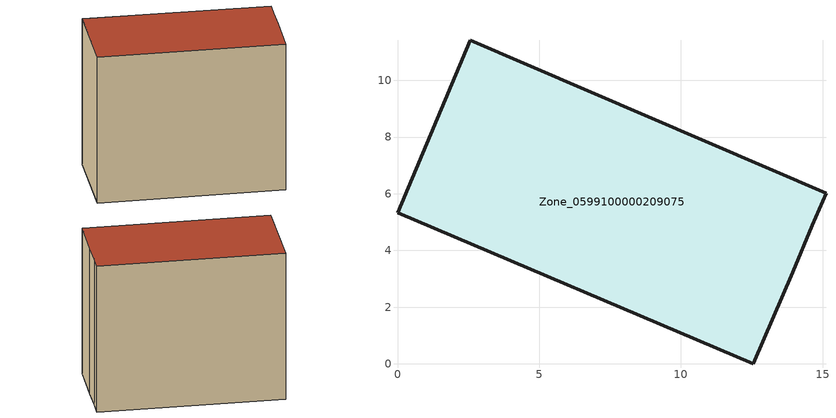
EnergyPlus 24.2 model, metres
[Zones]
Zone_0599100000209075
 floor ground (C_G): 12.55,0 0,5.33 2.57,11.42 15.12,6.01 14.63,4.88 13.95,3.23 z0
 wall outside (C_F): 0,5.33 12.55,0 13.95,3.23 14.63,4.88 15.12,6.01 2.57,11.42 0,5.33 z0:11.48
 roof outside (C_R): 13.95,3.23 14.63,4.88 15.12,6.01 2.57,11.42 0,5.33 12.55,0 z11.48
[BUILDING]
Pand.0599100000209075: North Axis=0; Terrain=City; Loads Convergence Tolerance Value=0.04; Temperature Convergence Tolerance Value=0.4; Solar Distribution=FullExterior; Maximum Number of Warmup Days=25; Minimum Number of Warmup Days=1
[Site:Location]
Rotterdam.The.Hague.AP_ZH_NLD Design_Conditions: Latitude=51.96; Longitude=4.45; Time Zone=1; Elevation=-4.5
[SITE:GROUNDTEMPERATURE:BUILDINGSURFACE]
18, 18, 18, 18, 18, 18, 18, 18, 18, 18, 18, 18
[MATERIAL] Thermal Absorptance=0.9; Solar Absorptance=0.7; Visible Absorptance=0.7
Name | Roughness | Thickness | Conductivity | Density | Specific Heat
G.TI.1946 | MediumSmooth | 0.15 | 1 | 540 | 1210
F.TI.1946 | Rough | 0.3 | 0.857143 | 1920 | 840
R.TI.1946 | MediumRough | 0.2 | 0.1 | 1500 | 1000
[CONSTRUCTION]
C_G: G.TI.1946
C_F: F.TI.1946
C_R: R.TI.1946
[ZONE]
Zone_0599100000209075: Type=1; Multiplier=1; Ceiling Height=Autocalculate; Volume=Autocalculate; Floor Area=autocalculate; Part of Total Floor Area=Yes
[ZONEINFILTRATION:DESIGNFLOWRATE]
Infil_Zone_0599100000209075: Zone or ZoneList or Space or SpaceList=Zone_0599100000209075; Schedule=AlwaysOn; Design Flow Rate Calculation Method=Flow/Area; Flow Rate per Floor Area=0.003; Constant Term Coefficient=1; Temperature Term Coefficient=0; Velocity Term Coefficient=0; Velocity Squared Term Coefficient=0
[HVACTEMPLATE:ZONE:IDEALLOADSAIRSYSTEM]
Zone_0599100000209075: Maximum Heating Supply Air Temperature=50; Minimum Cooling Supply Air Temperature=13; Maximum Heating Supply Air Humidity Ratio=0.0156; Minimum Cooling Supply Air Humidity Ratio=0.0077; Heating Limit=NoLimit; Cooling Limit=NoLimit; Dehumidification Control Type=ConstantSensibleHeatRatio; Cooling Sensible Heat Ratio=0.7; Dehumidification Setpoint=60; Humidification Control Type=None; Humidification Setpoint=30; Outdoor Air Method=None; Outdoor Air Flow Rate per Person=0.00944; Outdoor Air Flow Rate per Zone Floor Area=0; Outdoor Air Flow Rate per Zone=0; Demand Controlled Ventilation Type=None; Outdoor Air Economizer Type=NoEconomizer; Heat Recovery Type=None; Sensible Heat Recovery Effectiveness=0.7; Latent Heat Recovery Effectiveness=0.65
[ZONECONTROL:THERMOSTAT]
ThermostatControl_Zone_0599100000209075: Zone or ZoneList=Zone_0599100000209075; Control Type Schedule=DualSetpointControlType; Control 1=Thermostat_Zone_0599100000209075; Temperature Difference Between Cutout And Setpoint=0
[THERMOSTATSETPOINT:DUALSETPOINT]
Thermostat_Zone_0599100000209075: Heating Setpoint Temperature Schedule=HeatingSetpoint_Zone_0599100000209075; Cooling Setpoint Temperature Schedule=CoolingSetpoint_Zone_0599100000209075
[SCHEDULE:COMPACT]
HeatingSetpoint_Zone_0599100000209075: Through: 12/31, For: AllDays, Until: 24:00, 21
CoolingSetpoint_Zone_0599100000209075: Through: 12/31, For: AllDays, Until: 24:00, 24
DualSetpointControlType: Through: 12/31, For: AllDays, Until: 24:00, 4
AlwaysOn: Through: 12/31, For: AllDays, Until: 24:00, 1
